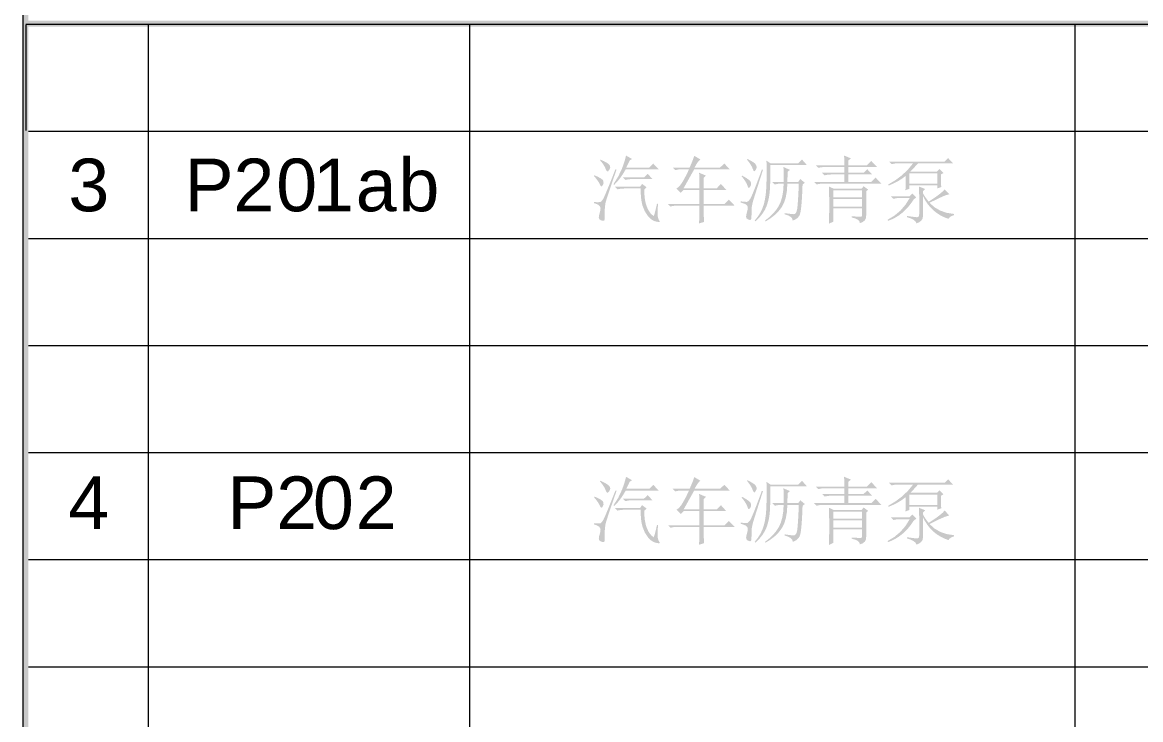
# Model space of a CAD drawing. Header units: millimetres. Extents: x 0 to 383, y 25 to 284.
# Drawn here: x 0 to 64.5, y 195.3 to 235.5 of the extents above; entities that cross this region are included whole.
import ezdxf

# ---------------------------------------------------------------- set-up
doc = ezdxf.new("R2010")
doc.units = ezdxf.units.MM

msp = doc.modelspace()

# ---------------------------------------------------------------- hatches: boundary and pattern name
h = msp.add_hatch(color=0)
h.dxf.hatch_style = 2
h.paths.add_polyline_path([(0, 235.288226), (0.338667, 235.288226), (0.338667, 283.886892), (0, 283.886892)])
h = msp.add_hatch(color=0)
h.dxf.hatch_style = 2
h.paths.add_polyline_path([(0, 25.110281), (0.338667, 25.110281), (0.338667, 283.886892), (0, 283.886892)])
h = msp.add_hatch(color=0)
h.dxf.hatch_style = 2
h.paths.add_polyline_path([(0.338667, 235.288226), (383.109611, 235.288226), (383.109611, 235.626896), (0.338667, 235.626896)])
h = msp.add_hatch(color=0)
h.dxf.hatch_style = 2
h.paths.add_polyline_path([(0.169333, 235.415226), (382.982611, 235.415226), (382.982611, 235.457559), (0.169333, 235.457559)])
h = msp.add_hatch(color=0)
h.dxf.hatch_style = 2
h.paths.add_polyline_path([(0.169333, 229.266309), (0.211667, 229.266309), (0.211667, 235.413109), (0.169333, 235.413109)])
h = msp.add_hatch(color=0)
h.dxf.hatch_style = 2
h.paths.add_polyline_path([(7.239, 25.237281), (7.281333, 25.237281), (7.281333, 235.415226), (7.239, 235.415226)])
h = msp.add_hatch(color=0)
h.dxf.hatch_style = 2
h.paths.add_polyline_path([(25.788056, 25.237281), (25.830389, 25.237281), (25.830389, 235.415226), (25.788056, 235.415226)])
h = msp.add_hatch(color=0)
h.dxf.hatch_style = 2
h.paths.add_polyline_path([(60.713056, 25.237281), (60.755389, 25.237281), (60.755389, 235.415226), (60.713056, 235.415226)])
h = msp.add_hatch(color=0)
h.dxf.hatch_style = 2
h.paths.add_polyline_path([(0, 155.04892), (0.338667, 155.04892), (0.338667, 229.266309), (0, 229.266309)])
h = msp.add_hatch(color=0)
h.dxf.hatch_style = 2
h.paths.add_polyline_path([(0.338667, 229.223976), (382.982611, 229.223976), (382.982611, 229.266309), (0.338667, 229.266309)])
h = msp.add_hatch(color=0)
h.paths.add_polyline_path([(34.650936, 226.588064), (35.874634, 226.588064), (36.089608, 226.786502), (36.354191, 226.488845), (35.196639, 226.488845), (34.989933, 226.476443), (34.799764, 226.439236)])
h.paths.add_polyline_path([(34.832837, 227.844835), (35.180102, 227.646398), (35.047811, 227.563715), (34.940324, 227.344607), (34.849373, 227.150304), (36.17229, 227.150304), (36.4038, 227.381814), (36.717993, 227.051085), (34.8163, 227.051085), (34.663338, 226.790636), (34.502108, 226.554991), (34.332609, 226.344151), (34.154842, 226.158116), (34.105233, 226.191189), (34.382907, 226.634229), (34.590302, 227.073134), (34.670831, 227.285954), (34.738441, 227.485856), (34.792615, 227.672322)])
h.paths.add_polyline_path([(34.187915, 226.042361), (35.643123, 226.042361), (35.758878, 226.207726), (36.023462, 226.009288), (35.89117, 225.893533), (35.894271, 225.600097), (35.920109, 225.331982), (35.968685, 225.089706), (36.039998, 224.873785), (36.126815, 224.68973), (36.221899, 224.542367), (36.325252, 224.431176), (36.436873, 224.355642), (36.479248, 224.4869), (36.52369, 224.649164), (36.570198, 224.842434), (36.618774, 225.06671), (36.68492, 225.050174), (36.660115, 224.811084), (36.651847, 224.526519), (36.658048, 224.387165), (36.676652, 224.267448), (36.707658, 224.168401), (36.751066, 224.091059), (36.784139, 224.04145), (36.773115, 224.019401), (36.755889, 224.011822), (36.717993, 224.008377), (36.635311, 224.020779), (36.486483, 224.057986), (36.393551, 224.095193), (36.297002, 224.157205), (36.197353, 224.244021), (36.09512, 224.355642), (35.913219, 224.632628), (35.780927, 224.967491), (35.734332, 225.164895), (35.70169, 225.393305), (35.682483, 225.652721), (35.676196, 225.943142), (34.733618, 225.943142), (34.526912, 225.93074), (34.336743, 225.893533)])
h.paths.add_polyline_path([(34.287134, 227.034549), (34.143215, 226.620373), (34.017383, 226.254321), (33.909637, 225.936457), (33.819979, 225.666846), (33.748407, 225.445552), (33.694922, 225.272641), (33.659523, 225.148176), (33.642212, 225.072222), (33.613962, 224.840712), (33.598115, 224.559592), (33.594928, 224.418946), (33.593291, 224.302588), (33.592689, 224.210001), (33.592602, 224.140668), (33.576066, 224.091059), (33.526457, 224.074523), (33.461, 224.086236), (33.366604, 224.11862), (33.287367, 224.177186), (33.261873, 224.27296), (33.274276, 224.384581), (33.311483, 224.521007), (33.34869, 224.669835), (33.361092, 224.78559), (33.34111, 224.87723), (33.283922, 224.956467), (33.237327, 224.993588), (33.171612, 225.030192), (33.08626, 225.065763), (32.980753, 225.099783), (32.980753, 225.165929), (33.117179, 225.153526), (33.2288, 225.149392), (33.361092, 225.165929), (33.419659, 225.211404), (33.498896, 225.314757), (33.530149, 225.370826), (33.578391, 225.472887), (33.643558, 225.62094), (33.725583, 225.814985), (33.824404, 226.055022), (33.939954, 226.341051), (34.07217, 226.673072), (34.220988, 227.051085)])
h.paths.add_polyline_path([(33.013826, 226.703819), (33.2257, 226.608735), (33.381763, 226.521918), (33.482015, 226.44337), (33.526457, 226.37309), (33.535414, 226.249756), (33.498896, 226.147092), (33.448597, 226.080257), (33.410701, 226.058898), (33.365226, 226.087836), (33.328019, 226.174653), (33.275309, 226.273872), (33.199862, 226.389627), (33.101676, 226.521918), (32.980753, 226.670747)])
h.paths.add_polyline_path([(33.361092, 227.613325), (33.566764, 227.513159), (33.72076, 227.427979), (33.823079, 227.358301), (33.873722, 227.304644), (33.910929, 227.225407), (33.923332, 227.16684), (33.906795, 227.093115), (33.857186, 227.006988), (33.803442, 226.940153), (33.774503, 226.918793), (33.712492, 226.956), (33.658748, 227.067622), (33.607072, 227.186477), (33.534725, 227.311534), (33.441707, 227.442792), (33.328019, 227.580252)])
h = msp.add_hatch(color=0)
h.dxf.hatch_style = 2
h.paths.add_polyline_path([(39.132316, 227.613325), (39.067204, 227.571984), (38.987622, 227.481033), (38.893571, 227.340473), (38.78505, 227.150304), (40.256795, 227.150304), (40.504842, 227.381814), (40.819035, 227.051085), (38.768514, 227.051085), (38.156665, 225.959679), (39.06617, 225.959679), (39.065137, 226.251134), (39.062036, 226.497114), (39.056868, 226.697618), (39.049634, 226.852648), (39.446509, 226.687283), (39.314217, 226.554991), (39.314217, 225.959679), (40.074894, 225.959679), (40.306405, 226.207726), (40.620597, 225.86046), (39.314217, 225.86046), (39.314217, 225.050174), (40.521378, 225.050174), (40.769425, 225.29822), (41.100155, 224.950955), (39.314217, 224.950955), (39.318351, 224.458995), (39.330753, 224.008377), (39.049634, 223.925694), (39.056868, 224.219217), (39.062036, 224.487934), (39.065137, 224.731847), (39.06617, 224.950955), (37.710181, 224.950955), (37.565487, 224.938553), (37.395988, 224.901345), (37.24716, 225.050174), (39.06617, 225.050174), (39.06617, 225.86046), (38.156665, 225.86046), (37.9913, 225.695095), (37.743253, 225.943142), (37.834204, 226.00524), (37.925155, 226.09266), (38.016105, 226.205917), (38.107056, 226.34553), (38.288957, 226.67557), (38.470858, 227.051085), (37.9913, 227.051085), (37.846606, 227.038683), (37.677108, 227.001476), (37.52828, 227.150304), (38.503931, 227.150304), (38.607283, 227.391116), (38.685832, 227.584386), (38.739575, 227.730113), (38.768514, 227.828299)])
h = msp.add_hatch(color=0)
h.paths.add_polyline_path([(46.788696, 225.331293), (46.788696, 224.901345), (48.458878, 224.901345), (48.458878, 225.331293)])
h.paths.add_polyline_path([(47.417082, 227.844835), (47.813957, 227.67947), (47.665128, 227.563715), (47.665128, 227.282595), (48.739998, 227.282595), (48.988045, 227.530642), (49.318774, 227.183377), (47.665128, 227.183377), (47.665128, 226.852648), (48.541561, 226.852648), (48.756535, 227.051085), (49.037655, 226.753429), (47.665128, 226.753429), (47.665128, 226.323481), (48.988045, 226.323481), (49.236092, 226.571528), (49.566821, 226.224262), (46.226457, 226.224262), (46.019751, 226.21186), (45.829582, 226.174653), (45.680753, 226.323481), (47.433618, 226.323481), (47.433618, 226.753429), (46.689477, 226.753429), (46.482772, 226.741026), (46.292602, 226.703819), (46.143774, 226.852648), (47.433618, 226.852648), (47.433618, 227.183377), (46.325675, 227.183377), (46.11897, 227.170974), (45.9288, 227.133767), (45.779972, 227.282595), (47.433618, 227.282595)])
h.paths.add_polyline_path([(46.540649, 226.058898), (46.821769, 225.926606), (48.425806, 225.926606), (48.541561, 226.075434), (48.806144, 225.876997), (48.690389, 225.777778), (48.690389, 224.372179), (48.673852, 224.221284), (48.607707, 224.099327), (48.491951, 224.00631), (48.326587, 223.942231), (48.296614, 224.049718), (48.206697, 224.140668), (48.056836, 224.215082), (47.84703, 224.27296), (47.84703, 224.339106), (48.06097, 224.325584), (48.223234, 224.317746), (48.333822, 224.315076), (48.392733, 224.317057), (48.442342, 224.346685), (48.458878, 224.421788), (48.458878, 224.802127), (46.788696, 224.802127), (46.788696, 224.024913), (46.540649, 223.909158), (46.547884, 224.112849), (46.553052, 224.360465), (46.556152, 224.652523), (46.557186, 224.98954), (46.556152, 225.326384), (46.553052, 225.617236), (46.547884, 225.86158)])
h.paths.add_polyline_path([(46.788696, 225.827387), (46.788696, 225.430512), (48.458878, 225.430512), (48.458878, 225.827387)])
h = msp.add_hatch(color=0)
h.paths.add_polyline_path([(42.935701, 227.547179), (43.167212, 227.398351), (44.771248, 227.398351), (44.986222, 227.613325), (45.267342, 227.299132), (43.167212, 227.299132), (43.165231, 226.904324), (43.159633, 226.546723), (43.150934, 226.226329), (43.139651, 225.943142), (43.118894, 225.682693), (43.081084, 225.430512), (43.025705, 225.186599), (42.952238, 224.950955), (42.849919, 224.720478), (42.708325, 224.492068), (42.527458, 224.265725), (42.307316, 224.04145), (42.257707, 224.091059), (42.433406, 224.311287), (42.580168, 224.542367), (42.69799, 224.784815), (42.786873, 225.039149), (42.852072, 225.320269), (42.899183, 225.64273), (42.928725, 226.006532), (42.941214, 226.411675), (42.944228, 226.802263), (42.944659, 227.122054), (42.941989, 227.370532)])
h.paths.add_polyline_path([(43.266431, 226.323481), (43.927889, 226.323481), (43.933057, 226.625271), (43.932023, 226.869184), (43.924788, 227.055219), (43.911352, 227.183377), (44.291691, 227.018012), (44.159399, 226.902257), (44.142863, 226.323481), (44.771248, 226.323481), (44.887003, 226.488845), (45.151587, 226.273872), (45.019295, 226.174653), (45.005612, 225.803099), (44.989409, 225.47392), (44.970752, 225.187116), (44.949704, 224.942687), (44.926331, 224.740632), (44.900698, 224.580952), (44.872868, 224.463646), (44.842906, 224.388715), (44.77254, 224.289497), (44.685121, 224.206814), (44.580132, 224.140668), (44.457056, 224.091059), (44.421916, 224.206814), (44.333032, 224.306033), (44.190405, 224.388715), (43.994035, 224.454861), (43.994035, 224.521007), (44.155351, 224.498355), (44.29238, 224.480355), (44.405638, 224.467522), (44.495641, 224.460373), (44.567902, 224.474757), (44.627243, 224.52583), (44.673149, 224.613077), (44.705102, 224.735981), (44.717505, 224.82073), (44.729907, 224.934418), (44.742309, 225.077045), (44.754712, 225.248611), (44.767114, 225.449116), (44.779516, 225.678559), (44.791919, 225.936941), (44.804321, 226.224262), (44.142863, 226.224262), (44.115991, 225.803702), (44.051912, 225.435335), (43.950627, 225.119678), (43.812134, 224.857248), (43.636434, 224.629786), (43.423527, 224.418343), (43.173413, 224.222403), (42.886092, 224.04145), (42.853019, 224.091059), (43.101066, 224.286396), (43.31604, 224.492068), (43.497941, 224.708076), (43.646769, 224.934418), (43.763558, 225.188666), (43.849341, 225.48839), (43.904118, 225.833588), (43.927889, 226.224262), (43.812134, 226.224262), (43.605428, 226.21186), (43.415259, 226.174653)])
h.paths.add_polyline_path([(42.737264, 227.018012), (42.612207, 226.63045), (42.501619, 226.28636), (42.405501, 225.985808), (42.323852, 225.728857), (42.256673, 225.515574), (42.203963, 225.346021), (42.165723, 225.220264), (42.141951, 225.138368), (42.092342, 224.885498), (42.075806, 224.603689), (42.074858, 224.468211), (42.07236, 224.359087), (42.068829, 224.275802), (42.064781, 224.217839), (42.043422, 224.148248), (41.993123, 224.124132), (41.931801, 224.135845), (41.849807, 224.168229), (41.782972, 224.226796), (41.761613, 224.322569), (41.774015, 224.434191), (41.811222, 224.570616), (41.848429, 224.71531), (41.860832, 224.818663), (41.840161, 224.922016), (41.778149, 225.000564), (41.726473, 225.033637), (41.654126, 225.06671), (41.561108, 225.099783), (41.44742, 225.132856), (41.44742, 225.199002), (41.588066, 225.184618), (41.696156, 225.174886), (41.772207, 225.170321), (41.816734, 225.171441), (41.887014, 225.212093), (41.982099, 225.314757), (42.016453, 225.370567), (42.065729, 225.471853), (42.129861, 225.618614), (42.208786, 225.810851), (42.302439, 226.048562), (42.410755, 226.331749), (42.53367, 226.660411), (42.671118, 227.034549)])
h.paths.add_polyline_path([(41.530102, 226.687283), (41.754464, 226.561279), (41.915264, 226.448193), (42.013019, 226.348544), (42.048245, 226.262847), (42.039977, 226.129867), (41.998635, 226.042361), (41.952471, 225.992752), (41.926977, 225.976215), (41.902173, 225.986551), (41.877368, 226.017556), (41.852563, 226.069233), (41.827759, 226.14158), (41.776082, 226.254234), (41.703735, 226.377224), (41.610718, 226.51055), (41.49703, 226.65421)])
h.paths.add_polyline_path([(41.844295, 227.646398), (42.035498, 227.545198), (42.179158, 227.456917), (42.275277, 227.382073), (42.323852, 227.321181), (42.361059, 227.233675), (42.373462, 227.183377), (42.357614, 227.100694), (42.312828, 227.018012), (42.266664, 226.956), (42.24117, 226.93533), (42.191561, 226.972537), (42.141951, 227.084158), (42.090275, 227.204047), (42.017928, 227.332205), (41.92491, 227.468631), (41.811222, 227.613325)])
h = msp.add_hatch(color=0)
h.paths.add_polyline_path([(51.187394, 226.819575), (51.187394, 226.224262), (52.791431, 226.224262), (52.791431, 226.819575)])
h.paths.add_polyline_path([(50.955884, 225.843924), (50.963118, 225.970014), (50.968286, 226.149848), (50.971387, 226.383426), (50.97242, 226.670747), (50.76158, 226.511583), (50.525936, 226.364822), (50.265487, 226.230463), (49.980233, 226.108507), (49.963696, 226.174653), (50.376074, 226.418566), (50.753312, 226.703819), (51.09541, 227.030414), (51.402368, 227.398351), (50.559009, 227.398351), (50.352303, 227.385948), (50.162134, 227.348741), (50.013306, 227.497569), (53.221378, 227.497569), (53.419816, 227.696007), (53.700936, 227.398351), (51.683488, 227.398351), (51.456112, 227.14617), (51.237003, 226.918793), (52.774894, 226.918793), (52.923722, 227.067622), (53.155233, 226.836111), (53.006405, 226.753429), (53.007438, 226.497114), (53.010539, 226.290408), (53.015706, 226.133312), (53.022941, 226.025825), (52.791431, 225.943142), (52.791431, 226.125043), (51.187394, 226.125043), (51.187394, 225.926606)])
h.paths.add_polyline_path([(50.112524, 225.496658), (51.187394, 225.496658), (51.352759, 225.662023), (51.584269, 225.430512), (51.435441, 225.314757), (51.281962, 225.089189), (51.119181, 224.883775), (50.947099, 224.698515), (50.765714, 224.533409), (50.575028, 224.388457), (50.375041, 224.263658), (50.165751, 224.159014), (49.94716, 224.074523), (49.930623, 224.140668), (50.320264, 224.374246), (50.662362, 224.661567), (50.956917, 225.002631), (51.203931, 225.397439), (50.658227, 225.397439), (50.451522, 225.385037), (50.261352, 225.34783)])
h.paths.add_polyline_path([(51.055102, 224.355642), (51.25776, 224.326617), (51.419594, 224.305344), (51.541119, 224.291305), (51.622854, 224.283984), (51.677545, 224.292339), (51.71725, 224.326015), (51.741452, 224.385529), (51.749634, 224.471398), (51.749634, 225.480122), (51.7455, 225.79018), (51.733097, 226.058898), (52.096899, 225.910069), (51.964608, 225.777778), (51.964608, 225.678559), (52.016284, 225.57934), (52.088631, 225.463585), (52.181649, 225.331293), (52.295337, 225.182465), (52.626066, 225.40054), (52.890649, 225.591743), (53.089087, 225.756074), (53.221378, 225.893533), (53.485962, 225.612413), (53.230336, 225.534554), (52.929234, 225.402951), (52.622621, 225.253434), (52.344946, 225.116319), (52.632267, 224.858971), (52.965063, 224.665701), (53.343335, 224.53651), (53.767082, 224.471398), (53.767082, 224.405252), (53.659595, 224.373212), (53.568644, 224.326704), (53.49423, 224.265725), (53.436352, 224.190278), (53.192698, 224.283295), (52.966097, 224.396984), (52.756549, 224.531342), (52.564054, 224.686372), (52.388613, 224.862071), (52.230225, 225.058442), (52.088889, 225.275483), (51.964608, 225.513194), (51.964608, 224.322569), (51.939803, 224.189589), (51.865389, 224.085547), (51.749634, 223.999419), (51.600806, 223.925694), (51.540861, 224.035248), (51.427173, 224.1324), (51.259741, 224.21715), (51.038566, 224.289497)])
h = msp.add_hatch(color=0)
h.dxf.hatch_style = 2
h.paths.add_polyline_path([(0.338667, 223.043309), (382.982611, 223.043309), (382.982611, 223.085642), (0.338667, 223.085642)])
h = msp.add_hatch(color=0)
h.dxf.hatch_style = 2
h.paths.add_polyline_path([(0.338667, 216.862642), (382.982611, 216.862642), (382.982611, 216.904976), (0.338667, 216.904976)])
h = msp.add_hatch(color=0)
h.dxf.hatch_style = 2
h.paths.add_polyline_path([(0.338667, 210.681976), (382.982611, 210.681976), (382.982611, 210.724313), (0.338667, 210.724313)])
h = msp.add_hatch(color=0)
h.paths.add_polyline_path([(34.650936, 208.046064), (35.874634, 208.046064), (36.089608, 208.244502), (36.354191, 207.946845), (35.196639, 207.946845), (34.989933, 207.934443), (34.799764, 207.897236)])
h.paths.add_polyline_path([(34.832837, 209.302835), (35.180102, 209.104398), (35.047811, 209.021715), (34.940324, 208.802607), (34.849373, 208.608304), (36.17229, 208.608304), (36.4038, 208.839814), (36.717993, 208.509085), (34.8163, 208.509085), (34.663338, 208.248636), (34.502108, 208.012991), (34.332609, 207.802151), (34.154842, 207.616116), (34.105233, 207.649189), (34.382907, 208.092229), (34.590302, 208.531134), (34.670831, 208.743954), (34.738441, 208.943856), (34.792615, 209.130322)])
h.paths.add_polyline_path([(34.187915, 207.500361), (35.643123, 207.500361), (35.758878, 207.665726), (36.023462, 207.467288), (35.89117, 207.351533), (35.894271, 207.058097), (35.920109, 206.789982), (35.968685, 206.547706), (36.039998, 206.331785), (36.126815, 206.14773), (36.221899, 206.000367), (36.325252, 205.889176), (36.436873, 205.813642), (36.479248, 205.9449), (36.52369, 206.107164), (36.570198, 206.300434), (36.618774, 206.52471), (36.68492, 206.508174), (36.660115, 206.269084), (36.651847, 205.984519), (36.658048, 205.845165), (36.676652, 205.725448), (36.707658, 205.626401), (36.751066, 205.549059), (36.784139, 205.49945), (36.773115, 205.477401), (36.755889, 205.469822), (36.717993, 205.466377), (36.635311, 205.478779), (36.486483, 205.515986), (36.393551, 205.553193), (36.297002, 205.615205), (36.197353, 205.702021), (36.09512, 205.813642), (35.913219, 206.090628), (35.780927, 206.425491), (35.734332, 206.622895), (35.70169, 206.851305), (35.682483, 207.110721), (35.676196, 207.401142), (34.733618, 207.401142), (34.526912, 207.38874), (34.336743, 207.351533)])
h.paths.add_polyline_path([(34.287134, 208.492549), (34.143215, 208.078373), (34.017383, 207.712321), (33.909637, 207.394457), (33.819979, 207.124846), (33.748407, 206.903552), (33.694922, 206.730641), (33.659523, 206.606176), (33.642212, 206.530222), (33.613962, 206.298712), (33.598115, 206.017592), (33.594928, 205.876946), (33.593291, 205.760588), (33.592689, 205.668001), (33.592602, 205.598668), (33.576066, 205.549059), (33.526457, 205.532523), (33.461, 205.544236), (33.366604, 205.57662), (33.287367, 205.635186), (33.261873, 205.73096), (33.274276, 205.842581), (33.311483, 205.979007), (33.34869, 206.127835), (33.361092, 206.24359), (33.34111, 206.33523), (33.283922, 206.414467), (33.237327, 206.451588), (33.171612, 206.488192), (33.08626, 206.523763), (32.980753, 206.557783), (32.980753, 206.623929), (33.117179, 206.611526), (33.2288, 206.607392), (33.361092, 206.623929), (33.419659, 206.669404), (33.498896, 206.772757), (33.530149, 206.828826), (33.578391, 206.930887), (33.643558, 207.07894), (33.725583, 207.272985), (33.824404, 207.513022), (33.939954, 207.799051), (34.07217, 208.131072), (34.220988, 208.509085)])
h.paths.add_polyline_path([(33.013826, 208.161819), (33.2257, 208.066735), (33.381763, 207.979918), (33.482015, 207.90137), (33.526457, 207.83109), (33.535414, 207.707756), (33.498896, 207.605092), (33.448597, 207.538257), (33.410701, 207.516898), (33.365226, 207.545836), (33.328019, 207.632653), (33.275309, 207.731872), (33.199862, 207.847627), (33.101676, 207.979918), (32.980753, 208.128747)])
h.paths.add_polyline_path([(33.361092, 209.071325), (33.566764, 208.971159), (33.72076, 208.885979), (33.823079, 208.816301), (33.873722, 208.762644), (33.910929, 208.683407), (33.923332, 208.62484), (33.906795, 208.551115), (33.857186, 208.464988), (33.803442, 208.398153), (33.774503, 208.376793), (33.712492, 208.414), (33.658748, 208.525622), (33.607072, 208.644477), (33.534725, 208.769534), (33.441707, 208.900792), (33.328019, 209.038252)])
h = msp.add_hatch(color=0)
h.dxf.hatch_style = 2
h.paths.add_polyline_path([(39.132316, 209.071325), (39.067204, 209.029984), (38.987622, 208.939033), (38.893571, 208.798473), (38.78505, 208.608304), (40.256795, 208.608304), (40.504842, 208.839814), (40.819035, 208.509085), (38.768514, 208.509085), (38.156665, 207.417679), (39.06617, 207.417679), (39.065137, 207.709134), (39.062036, 207.955114), (39.056868, 208.155618), (39.049634, 208.310648), (39.446509, 208.145283), (39.314217, 208.012991), (39.314217, 207.417679), (40.074894, 207.417679), (40.306405, 207.665726), (40.620597, 207.31846), (39.314217, 207.31846), (39.314217, 206.508174), (40.521378, 206.508174), (40.769425, 206.75622), (41.100155, 206.408955), (39.314217, 206.408955), (39.318351, 205.916995), (39.330753, 205.466377), (39.049634, 205.383694), (39.056868, 205.677217), (39.062036, 205.945934), (39.065137, 206.189847), (39.06617, 206.408955), (37.710181, 206.408955), (37.565487, 206.396553), (37.395988, 206.359345), (37.24716, 206.508174), (39.06617, 206.508174), (39.06617, 207.31846), (38.156665, 207.31846), (37.9913, 207.153095), (37.743253, 207.401142), (37.834204, 207.46324), (37.925155, 207.55066), (38.016105, 207.663917), (38.107056, 207.80353), (38.288957, 208.13357), (38.470858, 208.509085), (37.9913, 208.509085), (37.846606, 208.496683), (37.677108, 208.459476), (37.52828, 208.608304), (38.503931, 208.608304), (38.607283, 208.849116), (38.685832, 209.042386), (38.739575, 209.188113), (38.768514, 209.286299)])
h = msp.add_hatch(color=0)
h.paths.add_polyline_path([(42.935701, 209.005179), (43.167212, 208.856351), (44.771248, 208.856351), (44.986222, 209.071325), (45.267342, 208.757132), (43.167212, 208.757132), (43.165231, 208.362324), (43.159633, 208.004723), (43.150934, 207.684329), (43.139651, 207.401142), (43.118894, 207.140693), (43.081084, 206.888512), (43.025705, 206.644599), (42.952238, 206.408955), (42.849919, 206.178478), (42.708325, 205.950068), (42.527458, 205.723725), (42.307316, 205.49945), (42.257707, 205.549059), (42.433406, 205.769287), (42.580168, 206.000367), (42.69799, 206.242815), (42.786873, 206.497149), (42.852072, 206.778269), (42.899183, 207.10073), (42.928725, 207.464532), (42.941214, 207.869675), (42.944228, 208.260263), (42.944659, 208.580054), (42.941989, 208.828532)])
h.paths.add_polyline_path([(43.266431, 207.781481), (43.927889, 207.781481), (43.933057, 208.083271), (43.932023, 208.327184), (43.924788, 208.513219), (43.911352, 208.641377), (44.291691, 208.476012), (44.159399, 208.360257), (44.142863, 207.781481), (44.771248, 207.781481), (44.887003, 207.946845), (45.151587, 207.731872), (45.019295, 207.632653), (45.005612, 207.261099), (44.989409, 206.93192), (44.970752, 206.645116), (44.949704, 206.400687), (44.926331, 206.198632), (44.900698, 206.038952), (44.872868, 205.921646), (44.842906, 205.846715), (44.77254, 205.747497), (44.685121, 205.664814), (44.580132, 205.598668), (44.457056, 205.549059), (44.421916, 205.664814), (44.333032, 205.764033), (44.190405, 205.846715), (43.994035, 205.912861), (43.994035, 205.979007), (44.155351, 205.956355), (44.29238, 205.938355), (44.405638, 205.925522), (44.495641, 205.918373), (44.567902, 205.932757), (44.627243, 205.98383), (44.673149, 206.071077), (44.705102, 206.193981), (44.717505, 206.27873), (44.729907, 206.392418), (44.742309, 206.535045), (44.754712, 206.706611), (44.767114, 206.907116), (44.779516, 207.136559), (44.791919, 207.394941), (44.804321, 207.682262), (44.142863, 207.682262), (44.115991, 207.261702), (44.051912, 206.893335), (43.950627, 206.577678), (43.812134, 206.315248), (43.636434, 206.087786), (43.423527, 205.876343), (43.173413, 205.680403), (42.886092, 205.49945), (42.853019, 205.549059), (43.101066, 205.744396), (43.31604, 205.950068), (43.497941, 206.166076), (43.646769, 206.392418), (43.763558, 206.646666), (43.849341, 206.94639), (43.904118, 207.291588), (43.927889, 207.682262), (43.812134, 207.682262), (43.605428, 207.66986), (43.415259, 207.632653)])
h.paths.add_polyline_path([(42.737264, 208.476012), (42.612207, 208.08845), (42.501619, 207.74436), (42.405501, 207.443808), (42.323852, 207.186857), (42.256673, 206.973574), (42.203963, 206.804021), (42.165723, 206.678264), (42.141951, 206.596368), (42.092342, 206.343498), (42.075806, 206.061689), (42.074858, 205.926211), (42.07236, 205.817087), (42.068829, 205.733802), (42.064781, 205.675839), (42.043422, 205.606248), (41.993123, 205.582132), (41.931801, 205.593845), (41.849807, 205.626229), (41.782972, 205.684796), (41.761613, 205.780569), (41.774015, 205.892191), (41.811222, 206.028616), (41.848429, 206.17331), (41.860832, 206.276663), (41.840161, 206.380016), (41.778149, 206.458564), (41.726473, 206.491637), (41.654126, 206.52471), (41.561108, 206.557783), (41.44742, 206.590856), (41.44742, 206.657002), (41.588066, 206.642618), (41.696156, 206.632886), (41.772207, 206.628321), (41.816734, 206.629441), (41.887014, 206.670093), (41.982099, 206.772757), (42.016453, 206.828567), (42.065729, 206.929853), (42.129861, 207.076614), (42.208786, 207.268851), (42.302439, 207.506562), (42.410755, 207.789749), (42.53367, 208.118411), (42.671118, 208.492549)])
h.paths.add_polyline_path([(41.530102, 208.145283), (41.754464, 208.019279), (41.915264, 207.906193), (42.013019, 207.806544), (42.048245, 207.720847), (42.039977, 207.587867), (41.998635, 207.500361), (41.952471, 207.450752), (41.926977, 207.434215), (41.902173, 207.444551), (41.877368, 207.475556), (41.852563, 207.527233), (41.827759, 207.59958), (41.776082, 207.712234), (41.703735, 207.835224), (41.610718, 207.96855), (41.49703, 208.11221)])
h.paths.add_polyline_path([(41.844295, 209.104398), (42.035498, 209.003198), (42.179158, 208.914917), (42.275277, 208.840073), (42.323852, 208.779181), (42.361059, 208.691675), (42.373462, 208.641377), (42.357614, 208.558694), (42.312828, 208.476012), (42.266664, 208.414), (42.24117, 208.39333), (42.191561, 208.430537), (42.141951, 208.542158), (42.090275, 208.662047), (42.017928, 208.790205), (41.92491, 208.926631), (41.811222, 209.071325)])
h = msp.add_hatch(color=0)
h.paths.add_polyline_path([(46.788696, 206.789293), (46.788696, 206.359345), (48.458878, 206.359345), (48.458878, 206.789293)])
h.paths.add_polyline_path([(47.417082, 209.302835), (47.813957, 209.13747), (47.665128, 209.021715), (47.665128, 208.740595), (48.739998, 208.740595), (48.988045, 208.988642), (49.318774, 208.641377), (47.665128, 208.641377), (47.665128, 208.310648), (48.541561, 208.310648), (48.756535, 208.509085), (49.037655, 208.211429), (47.665128, 208.211429), (47.665128, 207.781481), (48.988045, 207.781481), (49.236092, 208.029528), (49.566821, 207.682262), (46.226457, 207.682262), (46.019751, 207.66986), (45.829582, 207.632653), (45.680753, 207.781481), (47.433618, 207.781481), (47.433618, 208.211429), (46.689477, 208.211429), (46.482772, 208.199026), (46.292602, 208.161819), (46.143774, 208.310648), (47.433618, 208.310648), (47.433618, 208.641377), (46.325675, 208.641377), (46.11897, 208.628974), (45.9288, 208.591767), (45.779972, 208.740595), (47.433618, 208.740595)])
h.paths.add_polyline_path([(46.540649, 207.516898), (46.821769, 207.384606), (48.425806, 207.384606), (48.541561, 207.533434), (48.806144, 207.334997), (48.690389, 207.235778), (48.690389, 205.830179), (48.673852, 205.679284), (48.607707, 205.557327), (48.491951, 205.46431), (48.326587, 205.400231), (48.296614, 205.507718), (48.206697, 205.598668), (48.056836, 205.673082), (47.84703, 205.73096), (47.84703, 205.797106), (48.06097, 205.783584), (48.223234, 205.775746), (48.333822, 205.773076), (48.392733, 205.775057), (48.442342, 205.804685), (48.458878, 205.879788), (48.458878, 206.260127), (46.788696, 206.260127), (46.788696, 205.482913), (46.540649, 205.367158), (46.547884, 205.570849), (46.553052, 205.818465), (46.556152, 206.110523), (46.557186, 206.44754), (46.556152, 206.784384), (46.553052, 207.075236), (46.547884, 207.31958)])
h.paths.add_polyline_path([(46.788696, 207.285387), (46.788696, 206.888512), (48.458878, 206.888512), (48.458878, 207.285387)])
h = msp.add_hatch(color=0)
h.paths.add_polyline_path([(51.187394, 208.277575), (51.187394, 207.682262), (52.791431, 207.682262), (52.791431, 208.277575)])
h.paths.add_polyline_path([(50.955884, 207.301924), (50.963118, 207.428014), (50.968286, 207.607848), (50.971387, 207.841426), (50.97242, 208.128747), (50.76158, 207.969583), (50.525936, 207.822822), (50.265487, 207.688463), (49.980233, 207.566507), (49.963696, 207.632653), (50.376074, 207.876566), (50.753312, 208.161819), (51.09541, 208.488414), (51.402368, 208.856351), (50.559009, 208.856351), (50.352303, 208.843948), (50.162134, 208.806741), (50.013306, 208.955569), (53.221378, 208.955569), (53.419816, 209.154007), (53.700936, 208.856351), (51.683488, 208.856351), (51.456112, 208.60417), (51.237003, 208.376793), (52.774894, 208.376793), (52.923722, 208.525622), (53.155233, 208.294111), (53.006405, 208.211429), (53.007438, 207.955114), (53.010539, 207.748408), (53.015706, 207.591312), (53.022941, 207.483825), (52.791431, 207.401142), (52.791431, 207.583043), (51.187394, 207.583043), (51.187394, 207.384606)])
h.paths.add_polyline_path([(50.112524, 206.954658), (51.187394, 206.954658), (51.352759, 207.120023), (51.584269, 206.888512), (51.435441, 206.772757), (51.281962, 206.547189), (51.119181, 206.341775), (50.947099, 206.156515), (50.765714, 205.991409), (50.575028, 205.846457), (50.375041, 205.721658), (50.165751, 205.617014), (49.94716, 205.532523), (49.930623, 205.598668), (50.320264, 205.832246), (50.662362, 206.119567), (50.956917, 206.460631), (51.203931, 206.855439), (50.658227, 206.855439), (50.451522, 206.843037), (50.261352, 206.80583)])
h.paths.add_polyline_path([(51.055102, 205.813642), (51.25776, 205.784617), (51.419594, 205.763344), (51.541119, 205.749305), (51.622854, 205.741984), (51.677545, 205.750339), (51.71725, 205.784015), (51.741452, 205.843529), (51.749634, 205.929398), (51.749634, 206.938122), (51.7455, 207.24818), (51.733097, 207.516898), (52.096899, 207.368069), (51.964608, 207.235778), (51.964608, 207.136559), (52.016284, 207.03734), (52.088631, 206.921585), (52.181649, 206.789293), (52.295337, 206.640465), (52.626066, 206.85854), (52.890649, 207.049743), (53.089087, 207.214074), (53.221378, 207.351533), (53.485962, 207.070413), (53.230336, 206.992554), (52.929234, 206.860951), (52.622621, 206.711434), (52.344946, 206.574319), (52.632267, 206.316971), (52.965063, 206.123701), (53.343335, 205.99451), (53.767082, 205.929398), (53.767082, 205.863252), (53.659595, 205.831212), (53.568644, 205.784704), (53.49423, 205.723725), (53.436352, 205.648278), (53.192698, 205.741295), (52.966097, 205.854984), (52.756549, 205.989342), (52.564054, 206.144372), (52.388613, 206.320071), (52.230225, 206.516442), (52.088889, 206.733483), (51.964608, 206.971194), (51.964608, 205.780569), (51.939803, 205.647589), (51.865389, 205.543547), (51.749634, 205.457419), (51.600806, 205.383694), (51.540861, 205.493248), (51.427173, 205.5904), (51.259741, 205.67515), (51.038566, 205.747497)])
h = msp.add_hatch(color=0)
h.dxf.hatch_style = 2
h.paths.add_polyline_path([(0.338667, 204.501309), (382.982611, 204.501309), (382.982611, 204.543642), (0.338667, 204.543642)])
h = msp.add_hatch(color=0)
h.dxf.hatch_style = 2
h.paths.add_polyline_path([(0.338667, 198.320642), (382.982611, 198.320642), (382.982611, 198.362986), (0.338667, 198.362986)])

# ---------------------------------------------------------------- linework, layer by layer
at = {"color": 0, "lineweight": 0}
for points in [[(0.021167, 283.865726), (0.021167, 25.131448)], [(0.1905, 235.436392), (382.961444, 235.436392)], [(0.1905, 235.394059), (0.1905, 229.287476)], [(7.260167, 235.394059), (7.260167, 25.258448)], [(25.809222, 235.394059), (25.809222, 25.258448)], [(60.734222, 235.394059), (60.734222, 25.258448)], [(0.359833, 229.245142), (382.961444, 229.245142)], [(0.359833, 223.064476), (382.961444, 223.064476)], [(0.359833, 216.883809), (382.961444, 216.883809)], [(0.359833, 210.703142), (382.961444, 210.703142)], [(0.359833, 204.522476), (382.961444, 204.522476)], [(0.359833, 198.341809), (382.961444, 198.341809)]]:
    msp.add_lwpolyline(points, dxfattribs=at)

# ---------------------------------------------------------------- texts
at = {"color": 0, "char_height": 3.039533, "attachment_point": 1}
for s, insert in [('{\\fArial|b0|i0|c0;b}', (21.702889, 227.666815)), ('{\\fArial|b0|i0|c0;3}', (2.652889, 227.666815)), ('{\\fArial|b0|i0|c0;P}', (9.355667, 227.666815)), ('{\\fArial|b0|i0|c0;2}', (12.177889, 227.666815)), ('{\\fArial|b0|i0|c0;0}', (14.647333, 227.666815)), ('{\\fArial|b0|i0|c0;1}', (16.764, 227.666815)), ('{\\fArial|b0|i0|c0;a}', (19.233444, 227.666815)), ('{\\fArial|b0|i0|c0;4}', (2.652889, 209.32237)), ('{\\fArial|b0|i0|c0;P}', (11.825111, 209.32237)), ('{\\fArial|b0|i0|c0;2}', (14.647333, 209.32237)), ('{\\fArial|b0|i0|c0;0}', (16.764, 209.32237)), ('{\\fArial|b0|i0|c0;2}', (19.233444, 209.32237))]:
    msp.add_mtext(s, dxfattribs=dict(at, insert=insert))

doc.saveas('drawing.dxf')
